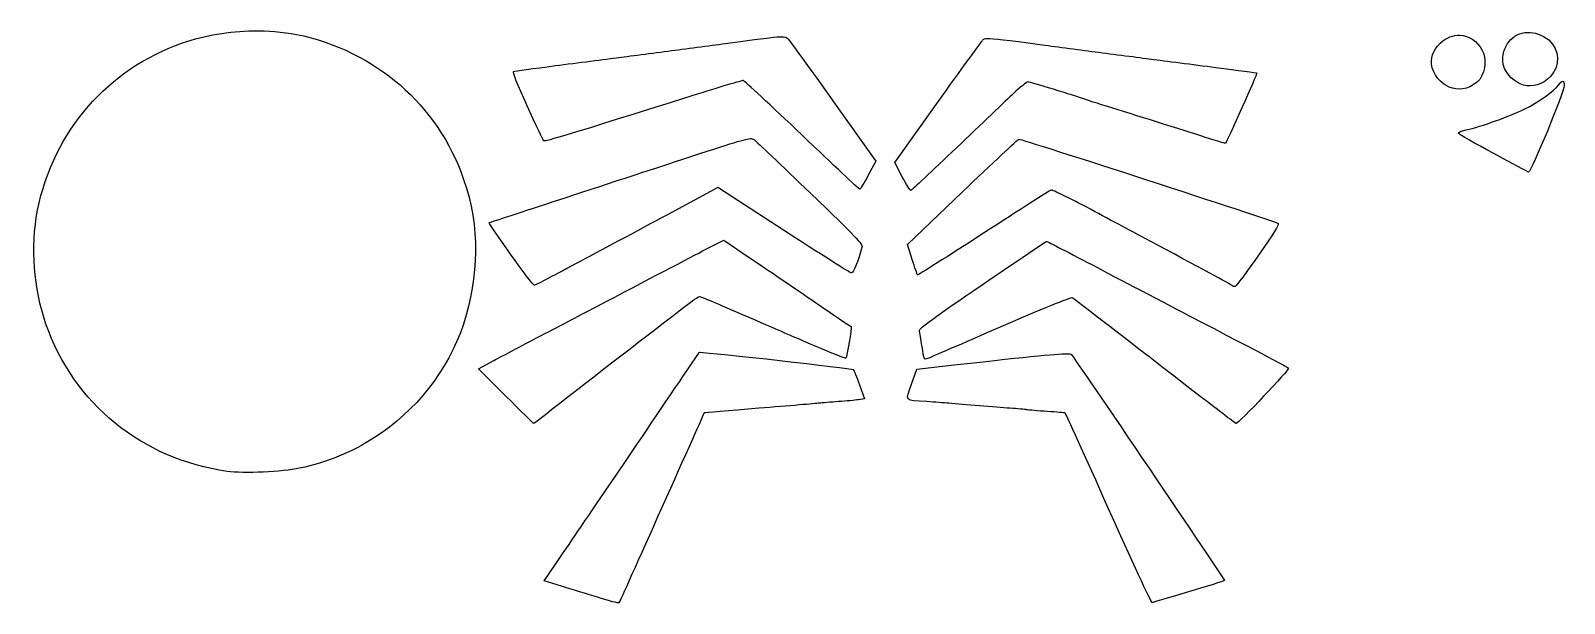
# Model space of a CAD drawing. Header units: centimetres. Extents: x -12.5 to 12.5, y -4.7 to 4.7.
import ezdxf

# ---------------------------------------------------------------- set-up
doc = ezdxf.new("R2010")
doc.units = ezdxf.units.CM
doc.header["$MEASUREMENT"] = 0
doc.layers.add('Layer 1', color=7, linetype='Continuous')

msp = doc.modelspace()

# ---------------------------------------------------------------- linework, layer by layer
at = {"layer": 'Layer 1'}
for points, knots in [([(-8.89173, 4.65997), (-9.28415, 4.65515), (-9.67551, 4.58948), (-10.0435, 4.46236), (-10.0435, 4.46236), (-11.26306, 4.04018), (-12.14022, 3.02907), (-12.40738, 1.73715), (-12.40738, 1.73715), (-12.51728, 1.12281), (-12.47104, 0.47219), (-12.26765, -0.11659), (-12.26765, -0.11659), (-11.81858, -1.41385), (-10.70111, -2.32279), (-9.31507, -2.51768), (-9.31507, -2.51768), (-9.05224, -2.55464), (-8.41221, -2.52706), (-8.13684, -2.46725), (-8.13684, -2.46725), (-7.69044, -2.37027), (-7.28707, -2.20537), (-6.91728, -1.96784), (-6.91728, -1.96784), (-6.23887, -1.53209), (-5.73018, -0.88391), (-5.46455, -0.11659), (-5.46455, -0.11659), (-5.21924, 0.64863), (-5.1938, 1.47493), (-5.46455, 2.23903), (-5.46455, 2.23903), (-5.88673, 3.45859), (-6.89784, 4.33575), (-8.18976, 4.60292), (-8.18976, 4.60292), (-8.42014, 4.64413), (-8.65629, 4.66286), (-8.89173, 4.65997)], [0, 0, 0, 0, 0.09090909, 0.09090909, 0.09090909, 0.09090909, 0.18181818, 0.18181818, 0.18181818, 0.18181818, 0.27272727, 0.27272727, 0.27272727, 0.27272727, 0.36363636, 0.36363636, 0.36363636, 0.36363636, 0.45454545, 0.45454545, 0.45454545, 0.45454545, 0.54545455, 0.54545455, 0.54545455, 0.54545455, 0.63636364, 0.63636364, 0.63636364, 0.63636364, 0.72727273, 0.72727273, 0.72727273, 0.72727273, 0.81818182, 0.81818182, 0.81818182, 0.81818182, 1, 1, 1, 1]), ([(-0.30848, 4.5624), (-0.41909, 4.55914), (-0.64026, 4.53001), (-1.12042, 4.46484), (-1.12042, 4.46484), (-1.32455, 4.43713), (-1.73005, 4.38289), (-2.02166, 4.34495), (-2.02166, 4.34495), (-2.31327, 4.30701), (-2.72471, 4.25353), (-2.93613, 4.22589), (-2.93613, 4.22589), (-3.14755, 4.19825), (-3.61326, 4.13881), (-3.97048, 4.09277), (-3.97048, 4.09277), (-4.32771, 4.04672), (-4.63445, 4.00439), (-4.65179, 3.99934), (-4.65179, 3.99934), (-4.6717, 3.99354), (-4.58983, 3.78733), (-4.4302, 3.43875), (-4.4302, 3.43875), (-4.29128, 3.1354), (-4.16891, 2.87872), (-4.159, 2.86824), (-4.159, 2.86824), (-4.14212, 2.85041), (-3.74412, 2.97096), (-1.74468, 3.60163), (-1.74468, 3.60163), (-1.30075, 3.74166), (-0.9241, 3.85302), (-0.9071, 3.84886), (-0.9071, 3.84886), (-0.89011, 3.84469), (-0.45909, 3.44483), (0.04953, 2.96002), (0.04953, 2.96002), (0.55815, 2.47521), (0.98032, 2.07863), (0.98797, 2.07863), (0.98797, 2.07863), (0.99562, 2.07863), (1.05751, 2.18057), (1.12605, 2.306), (1.12605, 2.306), (1.12605, 2.306), (1.25008, 2.53421), (1.25008, 2.53421), (1.25008, 2.53421), (1.25008, 2.53421), (0.55885, 3.50572), (0.55885, 3.50572), (0.55885, 3.50572), (0.17816, 4.04006), (-0.15447, 4.5002), (-0.18033, 4.52768), (-0.18033, 4.52768), (-0.20309, 4.55187), (-0.22246, 4.56494), (-0.30848, 4.5624)], [0, 0, 0, 0, 0.05882353, 0.05882353, 0.05882353, 0.05882353, 0.11764706, 0.11764706, 0.11764706, 0.11764706, 0.17647059, 0.17647059, 0.17647059, 0.17647059, 0.23529412, 0.23529412, 0.23529412, 0.23529412, 0.29411765, 0.29411765, 0.29411765, 0.29411765, 0.35294118, 0.35294118, 0.35294118, 0.35294118, 0.41176471, 0.41176471, 0.41176471, 0.41176471, 0.47058824, 0.47058824, 0.47058824, 0.47058824, 0.52941176, 0.52941176, 0.52941176, 0.52941176, 0.58823529, 0.58823529, 0.58823529, 0.58823529, 0.64705882, 0.64705882, 0.64705882, 0.64705882, 0.70588235, 0.70588235, 0.70588235, 0.70588235, 0.76470588, 0.76470588, 0.76470588, 0.76470588, 0.82352941, 0.82352941, 0.82352941, 0.82352941, 0.88235294, 0.88235294, 0.88235294, 0.88235294, 1, 1, 1, 1]), ([(3.06743, 4.53594), (3.02494, 4.5344), (3.00771, 4.52684), (2.9955, 4.51445), (2.9955, 4.51445), (2.97562, 4.49427), (2.64425, 4.03611), (2.2588, 3.49663), (2.2588, 3.49663), (2.2588, 3.49663), (1.55765, 2.51602), (1.55765, 2.51602), (1.55765, 2.51602), (1.55765, 2.51602), (1.68002, 2.28368), (1.68002, 2.28368), (1.68002, 2.28368), (1.74753, 2.15639), (1.81132, 2.05543), (1.82141, 2.05878), (1.82141, 2.05878), (1.8315, 2.06214), (2.16535, 2.37505), (2.56307, 2.75414), (2.56307, 2.75414), (2.96079, 3.13324), (3.37769, 3.53065), (3.48911, 3.63636), (3.48911, 3.63636), (3.60053, 3.74207), (3.70664, 3.82818), (3.72558, 3.82818), (3.72558, 3.82818), (3.7552, 3.82818), (4.48768, 3.60409), (4.67974, 3.53632), (4.67974, 3.53632), (4.71619, 3.52345), (4.94269, 3.45172), (5.18327, 3.37674), (5.18327, 3.37674), (5.70963, 3.21269), (6.47416, 2.97186), (6.74514, 2.88478), (6.74514, 2.88478), (6.85348, 2.84997), (6.94464, 2.82428), (6.94771, 2.82773), (6.94771, 2.82773), (6.96544, 2.84759), (7.46463, 3.96651), (7.45786, 3.97122), (7.45786, 3.97122), (7.45335, 3.97437), (7.15182, 4.01672), (6.78731, 4.06383), (6.78731, 4.06383), (6.42279, 4.11093), (5.95114, 4.17171), (5.73972, 4.19943), (5.73972, 4.19943), (5.52831, 4.22715), (5.11687, 4.28055), (4.82526, 4.31849), (4.82526, 4.31849), (4.53365, 4.35643), (4.12815, 4.40985), (3.92402, 4.43755), (3.92402, 4.43755), (3.37598, 4.51193), (3.16091, 4.53934), (3.06743, 4.53594)], [0, 0, 0, 0, 0.05263158, 0.05263158, 0.05263158, 0.05263158, 0.10526316, 0.10526316, 0.10526316, 0.10526316, 0.15789474, 0.15789474, 0.15789474, 0.15789474, 0.21052632, 0.21052632, 0.21052632, 0.21052632, 0.26315789, 0.26315789, 0.26315789, 0.26315789, 0.31578947, 0.31578947, 0.31578947, 0.31578947, 0.36842105, 0.36842105, 0.36842105, 0.36842105, 0.42105263, 0.42105263, 0.42105263, 0.42105263, 0.47368421, 0.47368421, 0.47368421, 0.47368421, 0.52631579, 0.52631579, 0.52631579, 0.52631579, 0.57894737, 0.57894737, 0.57894737, 0.57894737, 0.63157895, 0.63157895, 0.63157895, 0.63157895, 0.68421053, 0.68421053, 0.68421053, 0.68421053, 0.73684211, 0.73684211, 0.73684211, 0.73684211, 0.78947368, 0.78947368, 0.78947368, 0.78947368, 0.84210526, 0.84210526, 0.84210526, 0.84210526, 0.89473684, 0.89473684, 0.89473684, 0.89473684, 1, 1, 1, 1]), ([(10.76185, 4.58886), (10.65862, 4.59168), (10.54639, 4.55341), (10.44104, 4.45822), (10.44104, 4.45822), (10.31978, 4.33697), (10.28131, 4.21586), (10.31123, 4.05639), (10.31123, 4.05639), (10.43335, 3.70753), (10.81811, 3.58106), (11.08679, 3.86705), (11.08679, 3.86705), (11.30727, 4.20074), (11.07154, 4.5804), (10.76185, 4.58886)], [0, 0, 0, 0, 0.2, 0.2, 0.2, 0.2, 0.4, 0.4, 0.4, 0.4, 0.6, 0.6, 0.6, 0.6, 1, 1, 1, 1]), ([(11.86896, 4.63516), (11.62652, 4.62858), (11.4337, 4.42262), (11.4663, 4.11013), (11.4663, 4.11013), (11.58842, 3.76127), (11.97401, 3.63397), (12.24269, 3.91996), (12.24269, 3.91996), (12.4031, 4.10267), (12.39253, 4.33401), (12.21458, 4.51197), (12.21458, 4.51197), (12.1, 4.60011), (11.97917, 4.63815), (11.86896, 4.63516)], [0, 0, 0, 0, 0.2, 0.2, 0.2, 0.2, 0.4, 0.4, 0.4, 0.4, 0.6, 0.6, 0.6, 0.6, 1, 1, 1, 1]), ([(12.43947, 3.83893), (12.42265, 3.83982), (12.39728, 3.81857), (12.36836, 3.77444), (12.36836, 3.77444), (12.30994, 3.68527), (12.04879, 3.5011), (11.81191, 3.38253), (11.81191, 3.38253), (11.59868, 3.27579), (11.09943, 3.09781), (10.86768, 3.04601), (10.86768, 3.04601), (10.77251, 3.02474), (10.7233, 3.00187), (10.7387, 2.98648), (10.7387, 2.98648), (10.75234, 2.97284), (11.01184, 2.82572), (11.31582, 2.65988), (11.31582, 2.65988), (11.61979, 2.49405), (11.8749, 2.35901), (11.88219, 2.35892), (11.88219, 2.35892), (11.92329, 2.35844), (12.46493, 3.66916), (12.4651, 3.76948), (12.4651, 3.76948), (12.46519, 3.81513), (12.45629, 3.83805), (12.43947, 3.83893)], [0, 0, 0, 0, 0.11111111, 0.11111111, 0.11111111, 0.11111111, 0.22222222, 0.22222222, 0.22222222, 0.22222222, 0.33333333, 0.33333333, 0.33333333, 0.33333333, 0.44444444, 0.44444444, 0.44444444, 0.44444444, 0.55555556, 0.55555556, 0.55555556, 0.55555556, 0.66666667, 0.66666667, 0.66666667, 0.66666667, 0.77777778, 0.77777778, 0.77777778, 0.77777778, 1, 1, 1, 1]), ([(-0.78225, 2.9038), (-0.86299, 2.90617), (-1.07593, 2.83739), (-1.89598, 2.56893), (-1.89598, 2.56893), (-2.50462, 2.36969), (-3.46205, 2.05554), (-4.0234, 1.87192), (-4.0234, 1.87192), (-4.58475, 1.68831), (-5.04667, 1.53681), (-5.05114, 1.53375), (-5.05114, 1.53375), (-5.05561, 1.53069), (-4.89783, 1.29894), (-4.69974, 1.02029), (-4.69974, 1.02029), (-4.50165, 0.74165), (-4.32831, 0.51428), (-4.31444, 0.51428), (-4.31444, 0.51428), (-4.30058, 0.51428), (-3.96377, 0.68889), (-3.56617, 0.90206), (-3.56617, 0.90206), (-3.16856, 1.11523), (-2.50116, 1.47315), (-2.08285, 1.69746), (-2.08285, 1.69746), (-2.08285, 1.69746), (-1.323, 2.10509), (-1.323, 2.10509), (-1.323, 2.10509), (-1.323, 2.10509), (-0.25391, 1.41138), (-0.25391, 1.41138), (-0.25391, 1.41138), (0.33347, 1.03005), (0.83065, 0.7175), (0.85072, 0.71602), (0.85072, 0.71602), (0.8832, 0.71363), (0.97282, 0.92907), (1.02353, 1.13109), (1.02353, 1.13109), (1.03757, 1.18703), (0.93735, 1.29189), (0.18596, 2.01413), (0.18596, 2.01413), (-0.2831, 2.465), (-0.69396, 2.85564), (-0.72768, 2.8823), (-0.72768, 2.8823), (-0.74283, 2.89427), (-0.75534, 2.90301), (-0.78225, 2.9038)], [0, 0, 0, 0, 0.06666667, 0.06666667, 0.06666667, 0.06666667, 0.13333333, 0.13333333, 0.13333333, 0.13333333, 0.2, 0.2, 0.2, 0.2, 0.26666667, 0.26666667, 0.26666667, 0.26666667, 0.33333333, 0.33333333, 0.33333333, 0.33333333, 0.4, 0.4, 0.4, 0.4, 0.46666667, 0.46666667, 0.46666667, 0.46666667, 0.53333333, 0.53333333, 0.53333333, 0.53333333, 0.6, 0.6, 0.6, 0.6, 0.66666667, 0.66666667, 0.66666667, 0.66666667, 0.73333333, 0.73333333, 0.73333333, 0.73333333, 0.8, 0.8, 0.8, 0.8, 0.86666667, 0.86666667, 0.86666667, 0.86666667, 1, 1, 1, 1]), ([(3.58089, 2.89553), (3.56176, 2.89101), (3.1461, 2.50226), (2.65733, 2.03233), (2.65733, 2.03233), (2.65733, 2.03233), (1.76849, 1.17822), (1.76849, 1.17822), (1.76849, 1.17822), (1.76849, 1.17822), (1.84374, 0.93596), (1.84374, 0.93596), (1.84374, 0.93596), (1.88505, 0.80306), (1.92354, 0.68996), (1.92972, 0.68378), (1.92972, 0.68378), (1.93591, 0.67759), (2.42028, 0.98285), (3.00542, 1.3626), (3.00542, 1.3626), (3.59057, 1.74235), (4.08382, 2.05901), (4.10262, 2.06622), (4.10262, 2.06622), (4.12141, 2.07344), (4.4117, 1.93173), (4.74671, 1.75203), (4.74671, 1.75203), (5.08172, 1.57234), (5.48673, 1.35609), (5.64712, 1.27082), (5.64712, 1.27082), (6.5462, 0.7928), (7.02845, 0.53114), (7.05107, 0.51014), (7.05107, 0.51014), (7.0651, 0.49711), (7.08886, 0.49118), (7.10398, 0.49609), (7.10398, 0.49609), (7.11911, 0.50099), (7.2897, 0.72955), (7.48349, 1.00458), (7.48349, 1.00458), (7.73308, 1.3588), (7.82607, 1.51068), (7.80182, 1.52383), (7.80182, 1.52383), (7.72074, 1.56781), (3.61233, 2.90295), (3.58089, 2.89553)], [0, 0, 0, 0, 0.07142857, 0.07142857, 0.07142857, 0.07142857, 0.14285714, 0.14285714, 0.14285714, 0.14285714, 0.21428571, 0.21428571, 0.21428571, 0.21428571, 0.28571429, 0.28571429, 0.28571429, 0.28571429, 0.35714286, 0.35714286, 0.35714286, 0.35714286, 0.42857143, 0.42857143, 0.42857143, 0.42857143, 0.5, 0.5, 0.5, 0.5, 0.57142857, 0.57142857, 0.57142857, 0.57142857, 0.64285714, 0.64285714, 0.64285714, 0.64285714, 0.71428571, 0.71428571, 0.71428571, 0.71428571, 0.78571429, 0.78571429, 0.78571429, 0.78571429, 0.85714286, 0.85714286, 0.85714286, 0.85714286, 1, 1, 1, 1]), ([(-1.22709, 1.2518), (-1.22709, 1.2518), (-1.51813, 1.1005), (-1.51813, 1.1005), (-1.51813, 1.1005), (-1.77184, 0.96867), (-2.4749, 0.60025), (-3.30737, 0.16288), (-3.30737, 0.16288), (-3.44589, 0.0901), (-3.82169, -0.10628), (-4.14246, -0.27368), (-4.14246, -0.27368), (-4.46324, -0.44109), (-4.83693, -0.63781), (-4.97342, -0.71107), (-4.97342, -0.71107), (-4.97342, -0.71107), (-5.22229, -0.84419), (-5.22229, -0.84419), (-5.22229, -0.84419), (-5.22229, -0.84419), (-4.77581, -1.2915), (-4.77581, -1.2915), (-4.77581, -1.2915), (-4.53013, -1.5375), (-4.32612, -1.73881), (-4.32271, -1.73881), (-4.32271, -1.73881), (-4.3193, -1.73881), (-4.1286, -1.59174), (-3.89855, -1.41222), (-3.89855, -1.41222), (-3.50135, -1.10225), (-2.32164, -0.19052), (-1.86043, 0.16371), (-1.86043, 0.16371), (-1.7425, 0.25428), (-1.63445, 0.32907), (-1.62065, 0.32907), (-1.62065, 0.32907), (-1.60685, 0.32907), (-1.29246, 0.19664), (-0.92116, 0.03555), (-0.92116, 0.03555), (-0.54986, -0.12555), (-0.02202, -0.35366), (0.25127, -0.47212), (0.25127, -0.47212), (0.52457, -0.59058), (0.7548, -0.68132), (0.76308, -0.67304), (0.76308, -0.67304), (0.77991, -0.6562), (0.86223, -0.17195), (0.84989, -0.16206), (0.84989, -0.16206), (0.84557, -0.1586), (0.55491, 0.03909), (0.20497, 0.27698), (0.20497, 0.27698), (-0.14496, 0.51487), (-0.60961, 0.83137), (-0.82856, 0.98061), (-0.82856, 0.98061), (-0.82856, 0.98061), (-1.22709, 1.2518), (-1.22709, 1.2518)], [0, 0, 0, 0, 0.05555556, 0.05555556, 0.05555556, 0.05555556, 0.11111111, 0.11111111, 0.11111111, 0.11111111, 0.16666667, 0.16666667, 0.16666667, 0.16666667, 0.22222222, 0.22222222, 0.22222222, 0.22222222, 0.27777778, 0.27777778, 0.27777778, 0.27777778, 0.33333333, 0.33333333, 0.33333333, 0.33333333, 0.38888889, 0.38888889, 0.38888889, 0.38888889, 0.44444444, 0.44444444, 0.44444444, 0.44444444, 0.5, 0.5, 0.5, 0.5, 0.55555556, 0.55555556, 0.55555556, 0.55555556, 0.61111111, 0.61111111, 0.61111111, 0.61111111, 0.66666667, 0.66666667, 0.66666667, 0.66666667, 0.72222222, 0.72222222, 0.72222222, 0.72222222, 0.77777778, 0.77777778, 0.77777778, 0.77777778, 0.83333333, 0.83333333, 0.83333333, 0.83333333, 0.88888889, 0.88888889, 0.88888889, 0.88888889, 1, 1, 1, 1]), ([(4.03234, 1.23031), (4.02461, 1.23031), (3.55256, 0.91217), (2.9831, 0.5242), (2.9831, 0.5242), (2.21059, -0.00211), (1.94989, -0.19244), (1.95866, -0.2249), (1.95866, -0.2249), (1.96513, -0.24883), (1.98497, -0.36521), (2.00249, -0.48452), (2.00249, -0.48452), (2.03321, -0.69383), (2.0365, -0.70162), (2.09426, -0.67965), (2.09426, -0.67965), (2.12719, -0.66713), (2.66301, -0.43387), (3.28571, -0.16289), (3.28571, -0.16289), (3.9094, 0.10851), (4.4328, 0.32061), (4.44988, 0.31005), (4.44988, 0.31005), (4.47986, 0.29152), (5.35855, -0.38547), (6.53513, -1.29646), (6.53513, -1.29646), (6.84861, -1.53919), (7.11209, -1.73851), (7.12135, -1.73881), (7.12135, -1.73881), (7.15595, -1.73994), (7.99217, -0.85339), (7.97297, -0.83592), (7.97297, -0.83592), (7.95084, -0.81579), (7.79496, -0.73282), (6.53513, -0.07525), (6.53513, -0.07525), (6.06126, 0.17209), (5.30757, 0.56669), (4.85999, 0.80201), (4.85999, 0.80201), (4.4124, 1.03733), (4.04006, 1.23031), (4.03234, 1.23031)], [0, 0, 0, 0, 0.07692308, 0.07692308, 0.07692308, 0.07692308, 0.15384615, 0.15384615, 0.15384615, 0.15384615, 0.23076923, 0.23076923, 0.23076923, 0.23076923, 0.30769231, 0.30769231, 0.30769231, 0.30769231, 0.38461538, 0.38461538, 0.38461538, 0.38461538, 0.46153846, 0.46153846, 0.46153846, 0.46153846, 0.53846154, 0.53846154, 0.53846154, 0.53846154, 0.61538462, 0.61538462, 0.61538462, 0.61538462, 0.69230769, 0.69230769, 0.69230769, 0.69230769, 0.76923077, 0.76923077, 0.76923077, 0.76923077, 0.84615385, 0.84615385, 0.84615385, 0.84615385, 1, 1, 1, 1]), ([(-1.61487, -0.57713), (-1.61992, -0.57706), (-1.62274, -0.57747), (-1.62313, -0.57795), (-1.62313, -0.57795), (-1.62653, -0.5822), (-1.74281, -0.75251), (-1.8811, -0.95664), (-1.8811, -0.95664), (-2.61056, -2.03336), (-3.69146, -3.62489), (-3.90765, -3.94147), (-3.90765, -3.94147), (-3.90765, -3.94147), (-4.15321, -4.30279), (-4.15321, -4.30279), (-4.15321, -4.30279), (-4.15321, -4.30279), (-3.86961, -4.38795), (-3.86961, -4.38795), (-3.86961, -4.38795), (-3.71347, -4.43522), (-3.44265, -4.51975), (-3.26768, -4.57482), (-3.26768, -4.57482), (-3.09272, -4.62988), (-2.94207, -4.6674), (-2.93365, -4.65833), (-2.93365, -4.65833), (-2.92522, -4.64925), (-2.61088, -3.94958), (-2.23416, -3.1039), (-2.23416, -3.1039), (-1.85743, -2.25822), (-1.54747, -1.56599), (-1.54624, -1.56435), (-1.54624, -1.56435), (-1.54501, -1.56272), (-1.14503, -1.52921), (-0.65658, -1.48994), (-0.65658, -1.48994), (-0.16813, -1.45067), (0.273, -1.4129), (0.32403, -1.40726), (0.32403, -1.40726), (0.37507, -1.40162), (0.51843, -1.39036), (0.64236, -1.38163), (0.64236, -1.38163), (0.7663, -1.37289), (0.9125, -1.35889), (0.96648, -1.35103), (0.96648, -1.35103), (0.96648, -1.35103), (1.06404, -1.33698), (1.06404, -1.33698), (1.06404, -1.33698), (1.06404, -1.33698), (0.98219, -1.10795), (0.98219, -1.10795), (0.98219, -1.10795), (0.93715, -0.98153), (0.8932, -0.86891), (0.88379, -0.85825), (0.88379, -0.85825), (0.86776, -0.84007), (-1.45819, -0.57926), (-1.61487, -0.57713)], [0, 0, 0, 0, 0.05555556, 0.05555556, 0.05555556, 0.05555556, 0.11111111, 0.11111111, 0.11111111, 0.11111111, 0.16666667, 0.16666667, 0.16666667, 0.16666667, 0.22222222, 0.22222222, 0.22222222, 0.22222222, 0.27777778, 0.27777778, 0.27777778, 0.27777778, 0.33333333, 0.33333333, 0.33333333, 0.33333333, 0.38888889, 0.38888889, 0.38888889, 0.38888889, 0.44444444, 0.44444444, 0.44444444, 0.44444444, 0.5, 0.5, 0.5, 0.5, 0.55555556, 0.55555556, 0.55555556, 0.55555556, 0.61111111, 0.61111111, 0.61111111, 0.61111111, 0.66666667, 0.66666667, 0.66666667, 0.66666667, 0.72222222, 0.72222222, 0.72222222, 0.72222222, 0.77777778, 0.77777778, 0.77777778, 0.77777778, 0.83333333, 0.83333333, 0.83333333, 0.83333333, 0.88888889, 0.88888889, 0.88888889, 0.88888889, 1, 1, 1, 1]), ([(4.36555, -0.60111), (4.19193, -0.60147), (3.64751, -0.65677), (2.33652, -0.80368), (2.33652, -0.80368), (2.33652, -0.80368), (1.91567, -0.85081), (1.91567, -0.85081), (1.91567, -0.85081), (1.91567, -0.85081), (1.83051, -1.0972), (1.83051, -1.0972), (1.83051, -1.0972), (1.73137, -1.38286), (1.70609, -1.35473), (2.08103, -1.3808), (2.08103, -1.3808), (2.20497, -1.38942), (2.36614, -1.40139), (2.43905, -1.40809), (2.43905, -1.40809), (2.67758, -1.42998), (3.20369, -1.47276), (3.43372, -1.48829), (3.43372, -1.48829), (3.55765, -1.49666), (3.68237, -1.50833), (3.71153, -1.51392), (3.71153, -1.51392), (3.74069, -1.51951), (3.88999, -1.532), (4.04308, -1.54203), (4.04308, -1.54203), (4.19618, -1.55207), (4.32766, -1.56347), (4.33495, -1.56766), (4.33495, -1.56766), (4.34224, -1.57186), (4.65748, -2.26764), (5.0361, -3.11465), (5.0361, -3.11465), (5.41471, -3.96166), (5.73604, -4.65502), (5.74965, -4.65502), (5.74965, -4.65502), (5.77679, -4.65502), (6.9148, -4.30949), (6.9287, -4.297), (6.9287, -4.297), (6.93847, -4.28822), (4.47823, -0.65488), (4.43169, -0.60937), (4.43169, -0.60937), (4.42626, -0.60406), (4.40561, -0.60102), (4.36555, -0.60111)], [0, 0, 0, 0, 0.06666667, 0.06666667, 0.06666667, 0.06666667, 0.13333333, 0.13333333, 0.13333333, 0.13333333, 0.2, 0.2, 0.2, 0.2, 0.26666667, 0.26666667, 0.26666667, 0.26666667, 0.33333333, 0.33333333, 0.33333333, 0.33333333, 0.4, 0.4, 0.4, 0.4, 0.46666667, 0.46666667, 0.46666667, 0.46666667, 0.53333333, 0.53333333, 0.53333333, 0.53333333, 0.6, 0.6, 0.6, 0.6, 0.66666667, 0.66666667, 0.66666667, 0.66666667, 0.73333333, 0.73333333, 0.73333333, 0.73333333, 0.8, 0.8, 0.8, 0.8, 0.86666667, 0.86666667, 0.86666667, 0.86666667, 1, 1, 1, 1])]:
    msp.add_open_spline(points, degree=3, knots=knots, dxfattribs=at)

doc.saveas('drawing.dxf')
